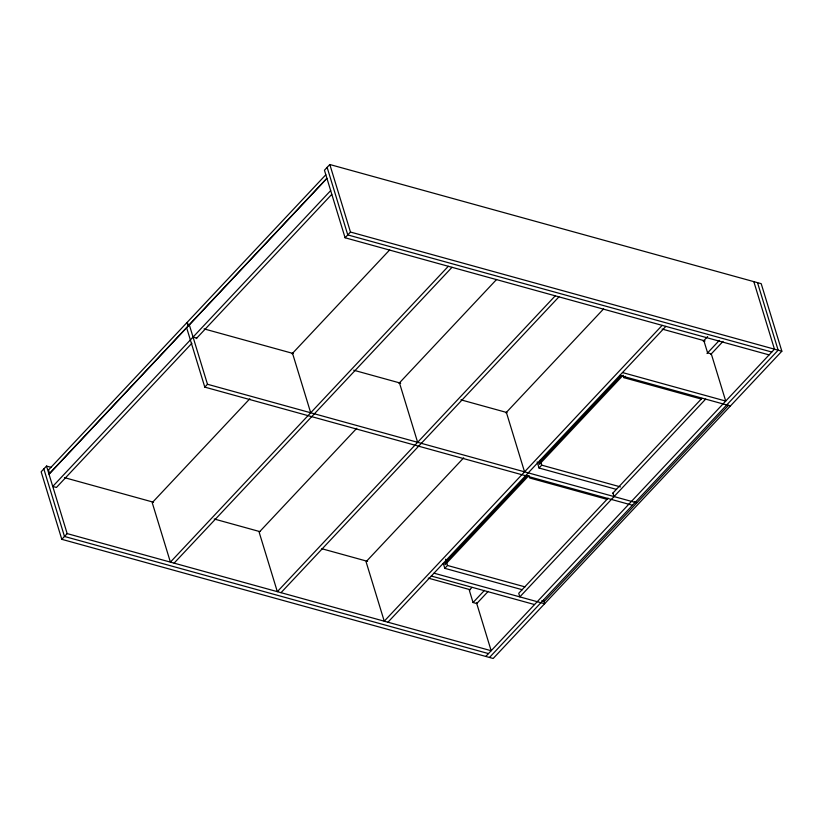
<?xml version="1.0" encoding="UTF-8"?>
<svg xmlns="http://www.w3.org/2000/svg" width="823" height="823" viewBox="0 0 823 823"><rect width="100%" height="100%" fill="white"/><g stroke="black" fill="none" stroke-linecap="round" stroke-linejoin="round"><path stroke-width="1.23" d="M51.468 467.433L46.52 466.065L41.15 471.785L61.797 539.322L493.183 658.482L781.85 351.215L761.203 283.678L329.817 164.518L324.447 170.238L345.094 237.775L769.094 354.898M325.815 174.774L187.315 322.194L188.405 325.774L326.906 178.354L48.999 474.151M330.671 190.597L52.754 486.424L56.437 487.453L191.882 343.273M196.286 338.592L331.72 194.423M61.797 539.322L67.167 533.602L46.52 466.065M632.476 505.26L204.793 387.119L207.478 384.259L189.3 324.807M345.094 237.775L350.464 232.045L329.817 164.518M249.853 398.754L152.224 502.668L170.402 562.119L448.319 266.282M292.062 353.818L389.691 249.904M174.095 563.138L452.012 267.31M356.771 428.289L259.152 532.203L277.33 591.655L555.247 295.827M398.99 383.353L496.619 279.439M281.013 592.673L558.94 296.846M463.699 457.825L366.07 561.739L384.248 621.19L662.165 325.363M505.908 412.889L603.537 308.975M387.942 622.209L665.858 326.381M527.42 475.375L444.79 563.313L445.202 564.65L528.705 475.766M621.005 375.751L539.034 463.01L539.446 464.337L622.939 375.453M522.327 589.741L444.801 568.333L447.486 565.473L445.582 559.239M616.561 489.428L539.044 468.02L541.729 465.16L540.227 460.242M701.433 399.093L623.916 377.675L625.254 376.245M471.939 587.447L469.305 590.256L473.06 602.529L476.754 603.557L488.183 591.387M703.254 341.236L707.646 336.556M473.06 602.529L484.49 590.358M707.008 353.509L719.323 340.403M710.691 354.528L723.005 341.422M608.125 498.152L518.737 593.301L519.838 596.881L705.63 399.124M612.507 493.491L701.906 398.332M485.796 656.445L774.464 349.178L753.817 281.641M489.49 657.464L778.157 350.197L757.51 282.659M728.602 405.183L637.043 502.637L634.584 501.958M350.464 232.045L781.85 351.215M771.779 352.038L347.779 234.915L327.132 167.378M662.062 329.056L705.085 340.938M711.298 353.89L707.605 352.872L703.85 340.599M622.486 372.552L725.711 401.068L711.247 353.746M619.801 375.411L730.413 405.965M204.053 328.881L293.132 353.489M353.705 370.216L400.678 383.189M460.911 399.834L506.978 412.56M193.055 337.08L196.748 338.099M541.729 465.16L620.48 486.907M207.478 384.259L635.171 502.4M634.276 502.287L636.735 502.966L544.301 601.356L541.843 600.677M607.199 499.396L529.673 477.988L528.922 475.529M447.486 565.473L525.012 586.881M434.009 573.178L544.62 603.732L543.509 600.111M431.314 576.038L534.549 604.555M64.451 477.628L153.531 502.236M214.165 518.984L259.945 531.637M321.803 548.725L367.583 561.368M428.217 578.116L470.283 589.741M67.167 533.602L491.166 650.726L476.527 602.837M488.481 653.585L64.482 536.462L43.835 468.925M623.165 375.216L623.916 377.675M612.981 492.987L614.071 496.567M537.162 461.878L539.044 468.02M506.382 412.395L524.549 471.846M399.453 382.86L417.631 442.311M443.299 563.416L444.801 568.333M292.535 353.324L310.703 412.776M186.615 327.667L204.793 387.119M187.006 322.523L48.506 469.954L49.596 473.534L188.097 326.103L187.006 322.523"/></g></svg>
